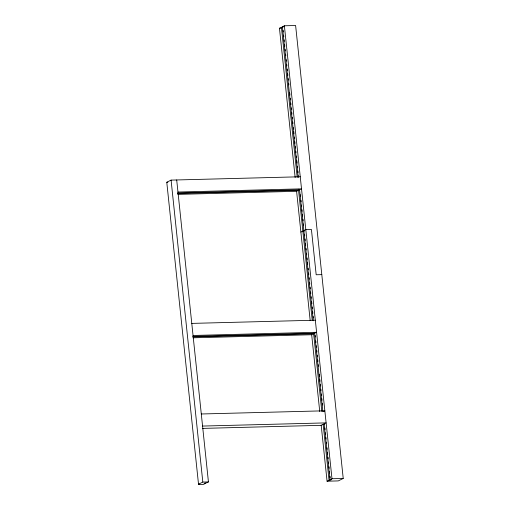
<?xml version="1.0" encoding="UTF-8"?>
<svg xmlns="http://www.w3.org/2000/svg" width="510" height="510" viewBox="0 0 510 510"><rect width="100%" height="100%" fill="white"/><g stroke="black" fill="none" stroke-linecap="round" stroke-linejoin="round"><path stroke-width="0.76" d="M295.156 177.556L279.461 28.241L281.431 27.259L282.833 27.228M298.191 176.874L282.412 26.769L284.382 25.787L295.615 25.5L343.224 478.45L338.302 480.904L327.069 481.198L321.166 425.04M176.702 179.96L208.437 481.931L206.467 482.913L205.065 482.951L204.083 483.442L205.485 483.403L203.516 484.385L199.021 484.5L199.639 484.194L198.517 484.219L166.776 182.255L171.086 180.106L300.25 176.772M300.887 232.069L302.851 231.087L304.26 231.055M303.839 230.596L305.809 229.621L311.425 229.474L316.181 274.769L321.797 274.622M323.538 411.455L324.851 410.799L201.297 413.986M198.517 484.219L202.821 482.077L208.437 481.931M324.15 423.861L326.119 422.879L202.566 426.067M327.069 481.198L331.423 479.687L330.021 479.725L324.118 423.574M330.021 479.725L331.991 478.743L343.224 478.45M282.412 26.769L283.821 26.737M279.461 28.241L280.959 28.203M166.776 182.255L167.898 182.223M177.971 192.04L301.525 188.853L299.555 189.835L177.582 192.984M177.391 193.449L298.567 190.326L296.597 191.307L177.799 194.374M191.773 323.397L315.327 320.21M193.048 335.478L316.595 332.284L314.632 333.266L192.659 336.415M193.258 336.868L313.644 333.757L311.674 334.738L192.876 337.805M324.57 424.314L323.168 424.352L321.198 425.334L202.393 428.4M284.382 25.787L331.991 478.743M283.165 30.383L283.33 31.964M283.662 35.126L283.828 36.707M284.166 39.869L284.331 41.444M284.663 44.606L284.829 46.187M285.16 49.349L285.326 50.93M285.657 54.085L285.823 55.666M286.237 59.619L286.403 61.2M286.735 64.356L286.9 65.937M287.238 69.099L287.404 70.68M287.736 73.835L287.901 75.416M288.233 78.578L288.399 80.159M288.73 83.321L288.896 84.896M289.725 92.801L289.973 95.166M290.305 98.328L290.47 99.909M290.808 103.071L290.974 104.652M291.306 107.808L291.471 109.389M291.803 112.551L291.969 114.132M292.3 117.287L292.466 118.868M292.797 122.03L292.963 123.611M293.377 127.557L293.543 129.138M293.798 131.51L294.047 133.881M294.378 137.043L294.544 138.618M294.876 141.78L295.041 143.361M295.373 146.523L295.539 148.098M295.87 151.26L296.036 152.841M296.367 156.003L296.533 157.584M296.865 160.739L297.12 163.111M297.451 166.273L297.617 167.854M297.948 171.009L298.114 172.59M298.446 175.752L298.611 177.333M300.441 194.712L300.607 196.293M301.021 200.245L301.187 201.82M301.518 204.982L301.684 206.563M302.016 209.725L302.181 211.306M302.513 214.461L302.679 216.042M303.01 219.204L303.176 220.785M303.507 223.941L303.679 225.522M304.591 234.217L304.757 235.798M305.088 238.96L305.254 240.541M305.586 243.71L305.751 245.291M306.089 248.453L306.255 250.034M306.587 253.196L306.752 254.777M307.084 257.945L307.249 259.526M307.581 262.688L307.747 264.269M308.167 268.222L308.333 269.809M308.665 272.971L308.83 274.552M309.162 277.714L309.328 279.295M309.659 282.463L309.825 284.044M310.156 287.206L310.329 288.787M310.66 291.949L310.826 293.53M311.157 296.699L311.323 298.28M311.655 301.442L311.903 303.813M312.235 306.975L312.4 308.556M312.738 311.725L312.904 313.306M313.236 316.468L313.401 318.049M315.231 335.446L315.397 337.027M315.811 340.986L315.977 342.567M316.308 345.729L316.474 347.31M316.812 350.472L316.978 352.059M317.309 355.221L317.475 356.802M317.806 359.964L317.972 361.545M318.304 364.714L318.469 366.295M319.305 374.2L319.553 376.571M319.885 379.74L320.05 381.321M320.382 384.483L320.548 386.064M320.879 389.226L321.051 390.807M321.383 393.975L321.549 395.556M321.88 398.718L322.046 400.299M322.377 403.461L322.543 405.042M324.953 427.979L325.119 429.56M325.456 432.722L325.622 434.31M325.954 437.472L326.119 439.053M326.451 442.215L326.617 443.796M327.031 447.754L327.197 449.335M327.535 452.497L327.7 454.078M328.032 457.24L328.198 458.821M328.529 461.99L328.695 463.571M329.026 466.733L329.192 468.314M329.53 471.476L329.696 473.057M330.027 476.225L330.193 477.806M299.523 189.516L313.312 320.758M314.562 332.622L322.875 411.71M281.431 27.259L297.209 177.365M298.452 189.216L312.248 320.458M313.573 333.113L321.804 411.411M323.136 424.065L329.039 480.216M296.565 190.989L310.195 320.65M311.61 334.095L319.751 411.595M171.086 180.106L202.821 482.077"/></g></svg>
